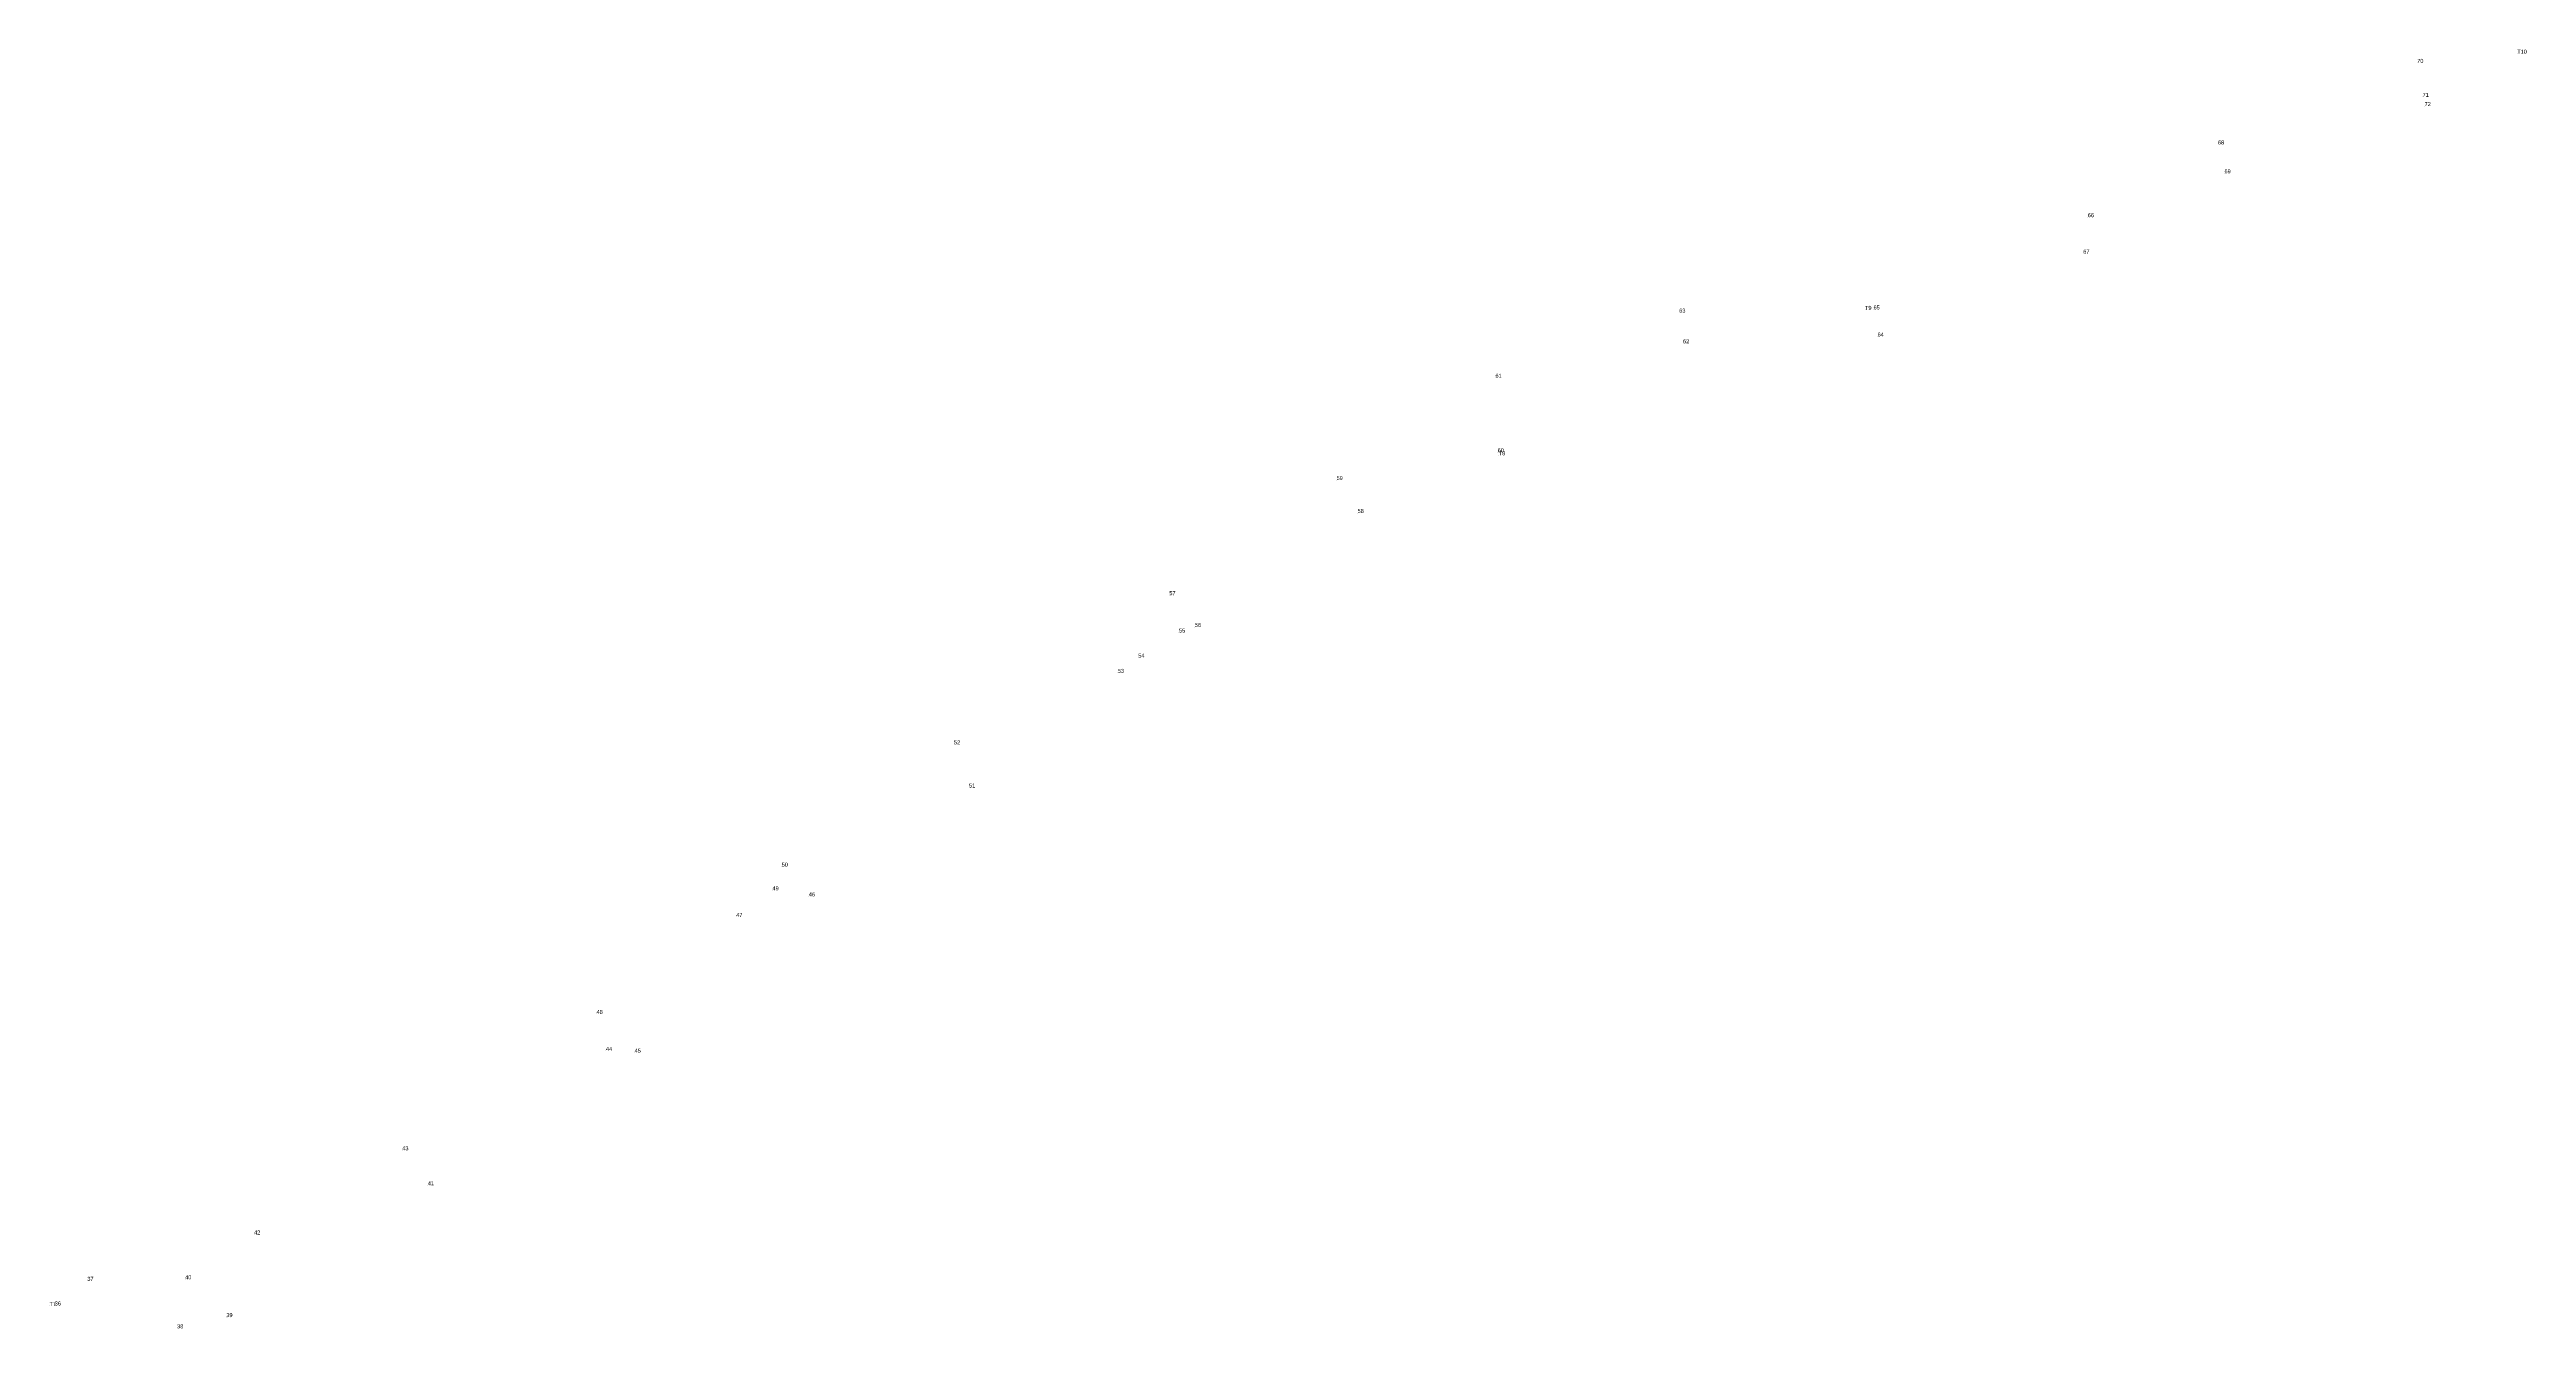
# Model space of a CAD drawing. Extents: x 554259 to 558738, y 1849029 to 1849981.
# Drawn here: x 555380 to 556486, y 1849397 to 1849969 of the extents above; entities that cross this region are included whole.
import ezdxf

# ---------------------------------------------------------------- set-up
doc = ezdxf.new("R2010")
doc.units = 0
doc.layers.add('Level 12', color=7, linetype='Continuous')
doc.layers.add('Level 7', color=7, linetype='Continuous')

msp = doc.modelspace()

# ---------------------------------------------------------------- linework, layer by layer
at = {"layer": 'Level 7'}
for p, q in [((556482.2, 1849966.7), (556482.2, 1849966.7)), ((556437.5, 1849962.6), (556437.5, 1849962.6)), ((556439.9, 1849947.4), (556439.9, 1849947.4)), ((556440.8, 1849943.3), (556440.8, 1849943.3)), ((556348.5, 1849926.2), (556348.5, 1849926.2)), ((556351.4, 1849913.3), (556351.4, 1849913.3)), ((556290.3, 1849893.7), (556290.3, 1849893.7)), ((556288.3, 1849877.4), (556288.3, 1849877.4)), ((556107.8, 1849851.1), (556107.8, 1849851.1)), ((556190.8, 1849852.3), (556190.8, 1849852.3)), ((556194.6, 1849852.5), (556194.6, 1849852.5)), ((556109.5, 1849837.4), (556109.5, 1849837.4)), ((556196.4, 1849840.4), (556196.4, 1849840.4)), ((556025.7, 1849822), (556025.7, 1849822)), ((556026.7, 1849788.7), (556026.7, 1849788.7)), ((556027.1, 1849787.4), (556027.1, 1849787.4)), ((555954.7, 1849776.3), (555954.7, 1849776.3)), ((555964.1, 1849761.6), (555964.1, 1849761.6)), ((555880, 1849724.9), (555880, 1849724.9)), ((555891.4, 1849710.6), (555891.4, 1849710.6)), ((555884.3, 1849708.2), (555884.3, 1849708.2)), ((555857, 1849690.2), (555857, 1849690.2)), ((555866.1, 1849697), (555866.1, 1849697)), ((555783.8, 1849658.3), (555783.8, 1849658.3)), ((555790.5, 1849639), (555790.5, 1849639)), ((555706.8, 1849603.7), (555706.8, 1849603.7)), ((555702.6, 1849593.1), (555702.6, 1849593.1)), ((555718.9, 1849590.4), (555718.9, 1849590.4)), ((555686.5, 1849581.2), (555686.5, 1849581.2)), ((555624.1, 1849537.9), (555624.1, 1849537.9)), ((555628.3, 1849521.4), (555628.3, 1849521.4)), ((555641.1, 1849520.6), (555641.1, 1849520.6)), ((555537.3, 1849477), (555537.3, 1849477)), ((555548.7, 1849461.4), (555548.7, 1849461.4)), ((555471.1, 1849439.4), (555471.1, 1849439.4)), ((555396.6, 1849418.7), (555396.6, 1849418.7)), ((555440.3, 1849419.4), (555440.3, 1849419.4)), ((555379.7, 1849407.5), (555379.7, 1849407.5)), ((555382, 1849407.7), (555382, 1849407.7)), ((555458.7, 1849402.5), (555458.7, 1849402.5)), ((555436.7, 1849397.5), (555436.7, 1849397.5))]:
    msp.add_line(p, q, dxfattribs=at)

# ---------------------------------------------------------------- texts
at = {"layer": 'Level 12'}
for s, p in [('T10', (556482.2, 1849966.7)), ('70', (556437.5, 1849962.6)), ('71', (556439.9, 1849947.4)), ('72', (556440.8, 1849943.3)), ('68', (556348.5, 1849926.2)), ('69', (556351.4, 1849913.3)), ('66', (556290.3, 1849893.7)), ('67', (556288.3, 1849877.4)), ('T9', (556190.8, 1849852.3)), ('65', (556194.6, 1849852.5)), ('63', (556107.8, 1849851.1)), ('62', (556109.5, 1849837.4)), ('64', (556196.4, 1849840.4)), ('61', (556025.7, 1849822)), ('60', (556026.7, 1849788.7)), ('T8', (556027.1, 1849787.4)), ('59', (555954.7, 1849776.3)), ('58', (555964.1, 1849761.6)), ('57', (555880, 1849724.9)), ('56', (555891.4, 1849710.7)), ('55', (555884.3, 1849708.2)), ('53', (555857, 1849690.2)), ('54', (555866.1, 1849697)), ('52', (555783.8, 1849658.3)), ('51', (555790.5, 1849639)), ('50', (555706.8, 1849603.7)), ('49', (555702.7, 1849593.1)), ('46', (555718.9, 1849590.4)), ('47', (555686.5, 1849581.2)), ('48', (555624.1, 1849537.9)), ('44', (555628.3, 1849521.4)), ('45', (555641.1, 1849520.6)), ('43', (555537.3, 1849477)), ('41', (555548.7, 1849461.4)), ('42', (555471.1, 1849439.4)), ('37', (555396.6, 1849418.7)), ('40', (555440.3, 1849419.4)), ('T7', (555379.7, 1849407.5)), ('36', (555382, 1849407.7)), ('39', (555458.7, 1849402.5)), ('38', (555436.7, 1849397.5))]:
    msp.add_text(s, height=1.8, dxfattribs=at).set_placement(p)

doc.saveas('drawing.dxf')
